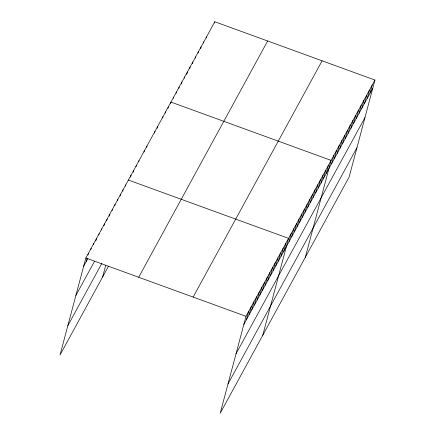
<?xml version="1.0" encoding="UTF-8"?>
<svg xmlns="http://www.w3.org/2000/svg" width="435" height="435" viewBox="0 0 435 435"><rect width="100%" height="100%" fill="white"/><g stroke="black" fill="none" stroke-linecap="round" stroke-linejoin="round"><path stroke-width="0.65" d="M374.948 80.045L245.998 316.316L220.202 413.25L349.158 176.98L374.948 80.045L214.798 21.75L85.842 258.02L60.052 354.955L108.516 266.155M86.331 261.315L87.163 258.172M88 255.03L88.501 253.148M90.828 249.532L91.16 248.271M93.487 244.655L93.824 243.399M95.814 241.039L96.483 238.527M98.805 234.911L99.142 233.655M101.469 230.039L101.801 228.783M103.96 225.792L104.46 223.905M106.618 220.92L107.119 219.033M109.277 216.048L109.778 214.161M112.105 210.545L112.442 209.289M114.764 205.673L115.101 204.417M117.423 200.801L117.76 199.545M120.082 195.924L120.419 194.668M122.746 191.052L123.078 189.796M125.405 186.18L125.737 184.924M102.606 276.986L105.689 265.388M130.554 177.061L131.055 175.18M133.213 172.189L133.719 170.302M136.041 166.687L136.378 165.43M138.7 161.815L139.037 160.558M144.023 152.071L144.355 150.814M146.682 147.193L147.014 145.937M154.49 133.202L154.996 131.321M157.155 128.33L157.655 126.449M162.641 117.956L162.973 116.7M165.3 113.084L165.632 111.828M167.959 108.212L168.291 106.956M170.618 103.34L170.95 102.084L331.106 160.379L305.31 257.313M173.358 98.315L173.69 97.059M176.099 93.297L176.431 92.041M178.839 88.278L179.171 87.022M181.411 83.884L181.912 81.998M184.32 78.235L184.652 76.979M186.724 74.472L187.393 71.96M189.633 68.822L190.133 66.936M192.373 63.798L192.874 61.917M195.282 58.154L195.614 56.893M198.023 53.13L198.355 51.874M200.595 48.736L201.095 46.855M203.498 43.087L203.836 41.831M206.239 38.068L206.576 36.812M214.46 23.006L214.798 21.75M246.482 319.611L248.657 311.444M249.141 314.739L251.316 306.572M251.8 309.861L253.975 301.694M254.464 304.989L256.634 296.822M257.123 300.117L259.293 291.95M259.782 295.245L261.952 287.078M262.441 290.373L264.616 282.206M265.1 285.496L267.275 277.334M267.759 280.624L269.934 272.457M270.418 275.752L272.593 267.585M273.077 270.88L275.252 262.713M275.741 266.008L277.911 257.841M278.4 261.13L280.57 252.969M281.059 256.258L283.228 248.091M283.718 251.386L285.893 243.219M262.756 335.282L288.552 238.347L128.396 180.052M289.036 241.642L291.211 233.475M291.695 236.765L293.87 228.603M294.359 231.893L296.529 223.726M297.018 227.021L299.188 218.854M299.677 222.149L301.846 213.982M302.336 217.277L304.511 209.11M304.995 212.4L307.17 204.238M307.654 207.528L309.829 199.36M310.313 202.656L312.488 194.488M312.972 197.784L315.147 189.617M315.636 192.912L317.806 184.744M318.295 188.04L320.464 179.873M320.954 183.162L323.123 174.995M323.613 178.29L325.788 170.123M326.272 173.418L328.447 165.251M331.671 163.522L333.846 155.355M334.412 158.503L336.587 150.336M337.152 153.484L339.327 145.317M339.893 148.46L342.068 140.293M342.633 143.441L344.808 135.274M345.374 138.422L347.549 130.255M348.114 133.398L350.289 125.231M350.855 128.379L353.03 120.212M353.595 123.361L355.765 115.193M356.336 118.336L358.505 110.169M359.076 113.317L361.246 105.15M361.817 108.299L363.986 100.132M364.557 103.274L366.727 95.107M367.298 98.256L369.467 90.088M370.038 93.231L372.208 85.07M83.672 266.187L87.805 258.608M75.875 295.479L94.493 261.37M67.844 325.663L101.828 263.392M138.694 277.258L267.645 40.988M193.145 297.078L322.101 60.808M243.823 324.483L372.779 88.213M236.031 353.775L364.981 117.504M228 383.958L356.95 147.688M85.842 258.02L245.998 316.316"/></g></svg>
